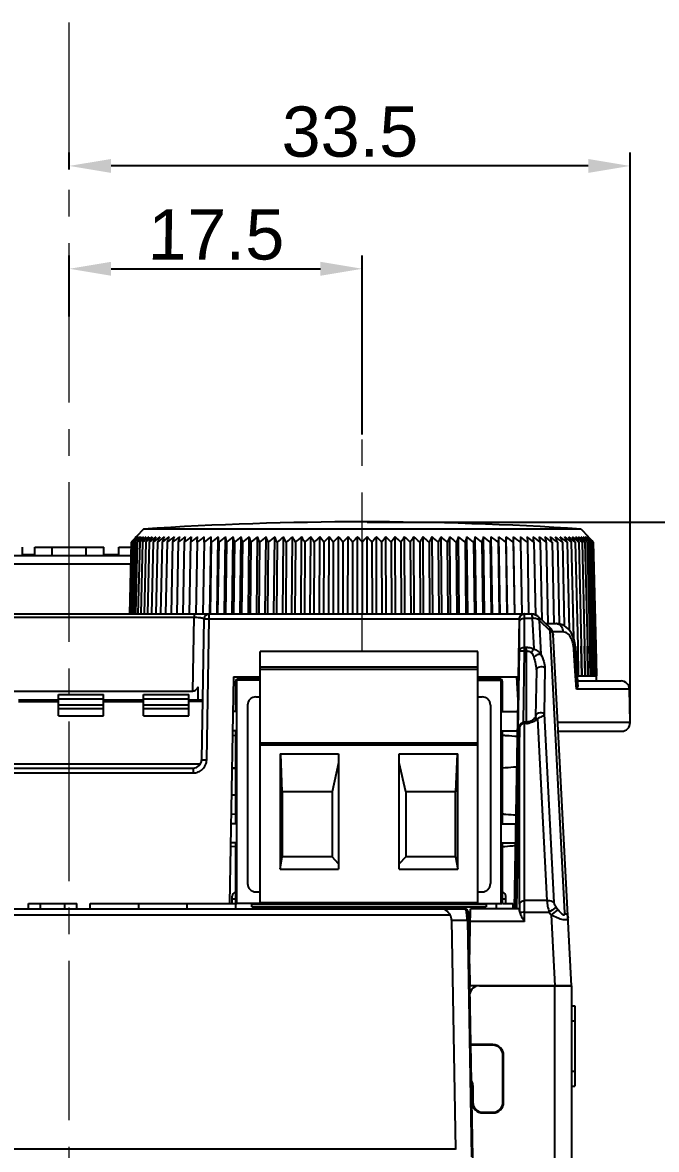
# Model space of a CAD drawing. Header units: millimetres. Extents: x 509 to 2357, y -197 to 647.
# Drawn here: x 2250.5 to 2288.3, y 32.1 to 99.4 of the extents above; entities that cross this region are included whole.
import ezdxf

# ---------------------------------------------------------------- set-up
doc = ezdxf.new("R2010")
doc.units = ezdxf.units.MM
doc.header["$PDMODE"] = 3
doc.header["$PDSIZE"] = 0.7
doc.linetypes.add('CENTER', pattern=[17.8, 10.75, -2.35, 2.35, -2.35])
doc.linetypes.add('CENTER2', pattern=[28.575, 19.05, -3.175, 3.175, -3.175])
doc.layers.get('Defpoints').update_dxf_attribs({"linetype": 'CONTINUOUS'})
for name, color, linetype in [('2EDGK-7_5-02DXF_CONTINUOUS_LINE', 7, 'CONTINUOUS'), ('2EDGRC-7_5-0DXF_CONTINUOUS_LINE', 7, 'CONTINUOUS'), ('CASE_BODY_55DXF_CONTINUOUS_LINE', 7, 'CONTINUOUS'), ('COVER_TERMINDXF_CONTINUOUS_LINE', 7, 'CONTINUOUS'), ('COVER_TOP_55DXF_CONTINUOUS_LINE', 7, 'CONTINUOUS'), ('Dim', 1, 'CONTINUOUS'), ('KNOB_ROTARY_DXF_CONTINUOUS_LINE', 7, 'CONTINUOUS'), ('PCB_CONNECTEDXF_CONTINUOUS_LINE', 7, 'CONTINUOUS'), ('PCB_FND5570_DXF_CONTINUOUS_LINE', 7, 'CONTINUOUS'), ('RJ45_10005_DXF_CONTINUOUS_LINE', 7, 'CONTINUOUS'), ('TERMINAL_DG2DXF_CONTINUOUS_LINE', 7, 'CONTINUOUS'), ('WINDOW_FILM-DXF_CONTINUOUS_LINE', 7, 'CONTINUOUS'), ('학뇜-윗\ue04b11_DXF_CONTINUOUS_LINE', 7, 'CONTINUOUS')]:
    doc.layers.add(name, color=color, linetype=linetype)
doc.layers.add('3', color=112, linetype='CENTER', lineweight=15)
doc.styles.add('OMI-1', font='arial.ttf', dxfattribs={"oblique": 1, "height": 3})
doc.dimstyles.new('1', dxfattribs={"dimtxt": 5, "dimasz": 2.5, "dimexe": 0.8, "dimexo": 0.3, "dimgap": 0.5, "dimtad": 1, "dimtoh": 1, "dimdec": 1, "dimzin": 0, "dimdsep": 46, "dimtxsty": 'OMI-1', "dimcen": 0, "dimclrd": 256, "dimclre": 256, "dimclrt": 256, "dimadec": 0, "dimazin": 0, "dimtfac": 0.8, "dimtdec": 1, "dimtix": 1, "dimtmove": 0, "dimatfit": 3, "dimfxl": 1, "dimtolj": 1, "dimtzin": 0, "dimarcsym": 0})

# ---------------------------------------------------------------- blocks, each defined once
blk = doc.blocks.new('*D4107')
at = {"layer": 'Defpoints', "color": 0}
for p in [(2270.746, 69.541), (2304.535, -86.5), (2319.868, -86.5)]:
    blk.add_point(p, dxfattribs=at)
at = {"layer": 'Dim', "lineweight": -2}
for p, q in [((2271.046, 69.541), (2320.668, 69.541)), ((2319.868, 67.041), (2319.868, -84)), ((2304.835, -86.5), (2320.668, -86.5))]:
    blk.add_line(p, q, dxfattribs=at)
at = {"layer": 'Dim'}
for points in [[(2320.284, 67.041), (2319.451, 67.041), (2319.868, 69.541)], [(2319.451, -84), (2320.284, -84), (2319.868, -86.5)]]:
    blk.add_solid(points, dxfattribs=at)
at = {"layer": 'Dim', "insert": (2317.836, -8.479), "char_height": 3, "attachment_point": 5, "rotation": 90, "style": 'OMI-1'}
blk.add_mtext('\\A1;156.0', dxfattribs=at)
blk = doc.blocks.new('*D4120')
at = {"layer": 'Defpoints', "color": 0}
for p in [(2270.746, 84.667), (2253.246, 81.523), (2270.746, 74.462)]:
    blk.add_point(p, dxfattribs=at)
at = {"layer": 'Dim', "lineweight": -2}
for p, q in [((2253.246, 81.823), (2253.246, 85.467)), ((2270.746, 74.762), (2270.746, 85.467)), ((2255.746, 84.667), (2268.246, 84.667))]:
    blk.add_line(p, q, dxfattribs=at)
at = {"layer": 'Dim'}
for points in [[(2255.746, 85.083), (2255.746, 84.25), (2253.246, 84.667)], [(2268.246, 84.25), (2268.246, 85.083), (2270.746, 84.667)]]:
    blk.add_solid(points, dxfattribs=at)
at = {"layer": 'Dim', "insert": (2261.996, 86.698), "char_height": 3, "attachment_point": 5, "style": 'OMI-1'}
blk.add_mtext('\\A1;17.5', dxfattribs=at)
blk = doc.blocks.new('*D4121')
at = {"layer": 'Defpoints', "color": 0}
for p in [(2253.246, 90.809), (2253.246, 90.292), (2286.737, 57.559)]:
    blk.add_point(p, dxfattribs=at)
at = {"layer": 'Dim', "lineweight": -2}
for p, q in [((2253.246, 90.592), (2253.246, 91.609)), ((2286.737, 57.859), (2286.737, 91.609)), ((2284.237, 90.809), (2255.746, 90.809))]:
    blk.add_line(p, q, dxfattribs=at)
at = {"layer": 'Dim'}
for points in [[(2255.746, 91.225), (2255.746, 90.392), (2253.246, 90.809)], [(2284.237, 90.392), (2284.237, 91.225), (2286.737, 90.809)]]:
    blk.add_solid(points, dxfattribs=at)
at = {"layer": 'Dim', "insert": (2269.992, 92.841), "char_height": 3, "attachment_point": 5, "style": 'OMI-1'}
blk.add_mtext('\\A1;33.5', dxfattribs=at)

msp = doc.modelspace()

# ---------------------------------------------------------------- linework, layer by layer
at = {"layer": '2EDGK-7_5-02DXF_CONTINUOUS_LINE', "color": 7, "linetype": 'Continuous'}
for p, q in [((2264.646, 46.8), (2264.646, 61.8)), ((2277.646, 61.8), (2264.646, 61.8)), ((2277.646, 46.8), (2277.646, 61.8)), ((2264.646, 60.9), (2277.646, 60.9)), ((2264.646, 60.75), (2277.646, 60.75)), ((2264.646, 56.359), (2277.646, 56.359)), ((2264.646, 56.315), (2277.646, 56.315)), ((2277.646, 56.216), (2264.646, 56.216)), ((2265.846, 55.7), (2265.846, 48.8)), ((2265.846, 55.7), (2269.336, 55.7)), ((2265.969, 53.426), (2265.878, 55.7)), ((2269.336, 55.7), (2269.336, 48.8)), ((2272.956, 48.8), (2272.956, 55.7)), ((2272.956, 55.7), (2276.446, 55.7)), ((2276.414, 55.7), (2276.323, 53.426)), ((2276.446, 48.8), (2276.446, 55.7)), ((2269.336, 55.165), (2268.947, 53.426)), ((2273.345, 53.426), (2272.956, 55.165)), ((2265.969, 53.426), (2265.969, 49.538)), ((2268.947, 53.426), (2265.969, 53.426)), ((2268.947, 53.426), (2268.947, 49.538)), ((2273.345, 53.426), (2273.345, 49.538)), ((2276.323, 53.426), (2273.345, 53.426)), ((2276.323, 49.538), (2276.323, 53.426)), ((2265.846, 48.8), (2265.969, 49.538)), ((2268.947, 49.538), (2265.969, 49.538)), ((2269.336, 49.121), (2268.947, 49.538)), ((2273.345, 49.538), (2272.956, 49.121)), ((2276.323, 49.538), (2273.345, 49.538)), ((2276.323, 49.538), (2276.446, 48.8)), ((2265.846, 48.8), (2269.336, 48.8)), ((2272.956, 48.8), (2276.446, 48.8)), ((2277.646, 46.8), (2264.646, 46.8))]:
    msp.add_line(p, q, dxfattribs=at)
at = {"layer": '2EDGRC-7_5-0DXF_CONTINUOUS_LINE', "color": 7, "linetype": 'Continuous'}
msp.add_line((2273.746, 46.75), (2268.546, 46.75), dxfattribs=at)
at = {"layer": '3', "linetype": 'CENTER2', "ltscale": 0.5}
for p, q in [((2253.246, -109.061), (2253.246, 99.373)), ((2270.746, 61.788), (2270.746, 74.462))]:
    msp.add_line(p, q, dxfattribs=at)
at = {"layer": 'CASE_BODY_55DXF_CONTINUOUS_LINE', "color": 7, "linetype": 'Continuous'}
for p, q in [((2277.746, 41.85), (2283.246, 41.85)), ((2282.246, -29.05), (2282.246, 41.85)), ((2283.246, 41.85), (2283.246, -30.8)), ((2283.246, 40.65), (2283.446, 40.65)), ((2283.446, 40.65), (2283.446, 35.85)), ((2283.246, 39.75), (2283.446, 39.75)), ((2278.546, 38.332), (2277.207, 38.332)), ((2278.546, 38.289), (2277.208, 38.289)), ((2278.546, 38.332), (2278.546, 38.289)), ((2279.144, 34.89), (2279.145, 37.69)), ((2279.188, 37.69), (2279.145, 37.69)), ((2279.188, 34.89), (2279.188, 37.69)), ((2283.246, 36.75), (2283.446, 36.75)), ((2277.304, 35.89), (2277.304, 34.89)), ((2277.348, 35.89), (2277.304, 35.89)), ((2277.348, 35.89), (2277.348, 34.89)), ((2283.246, 35.85), (2283.446, 35.85)), ((2277.304, 34.89), (2277.348, 34.89)), ((2279.188, 34.89), (2279.144, 34.89)), ((2277.946, 34.248), (2277.946, 34.293)), ((2277.946, 34.293), (2278.546, 34.293)), ((2277.946, 34.248), (2278.546, 34.248)), ((2278.546, 34.248), (2278.546, 34.293))]:
    msp.add_line(p, q, dxfattribs=at)
for centre, radius, start, end in [((2277.746, 41.25), 0.6, 90, 170.82401), ((2278.546, 37.69), 0.642, 0, 90), ((2276.746, 35.89), 0.558, 0, 26.13943), ((2277.946, 34.89), 0.642, 180, 270), ((2278.546, 34.89), 0.642, 270, 0)]:
    msp.add_arc(centre, radius, start, end, dxfattribs=at)
for centre, major_axis, start_param, end_param in [((2278.546, 37.691), (0, 0.599), -1.571101, 0), ((2276.746, 35.89), (0, 0.602), -1.570492, -0.97902), ((2277.946, 34.891), (0, 0.598), -4.712084, -3.141593), ((2278.546, 34.891), (0, 0.598), -3.141593, -1.571101)]:
    msp.add_ellipse(centre, major_axis=major_axis, ratio=1, start_param=start_param, end_param=end_param, dxfattribs=at)
at = {"layer": 'COVER_TERMINDXF_CONTINUOUS_LINE', "color": 7, "linetype": 'Continuous'}
for p, q in [((2229.623, 46.45), (2276.869, 46.45)), ((2250.806, 46.45), (2250.806, 46.75)), ((2250.806, 46.75), (2253.708, 46.75)), ((2251.54, 46.45), (2251.54, 46.75)), ((2252.974, 46.45), (2252.974, 46.75)), ((2253.708, 46.45), (2253.708, 46.75)), ((2254.497, 46.45), (2254.497, 46.75)), ((2254.497, 46.75), (2263.191, 46.75)), ((2257.395, 46.45), (2257.395, 46.75)), ((2260.293, 46.45), (2260.293, 46.75)), ((2263.191, 46.45), (2263.191, 46.75)), ((2230.502, 46.075), (2275.99, 46.075)), ((2277.069, 46.254), (2277.811, 3.75)), ((2276.078, 45.759), (2276.316, 32.085)), ((2276.078, 45.759), (2277.02, 45.759)), ((2277.02, 45.759), (2277.267, 31.637)), ((2276.316, 32.085), (2230.176, 32.085))]:
    msp.add_line(p, q, dxfattribs=at)
for centre, radius, start, end in [((2276.869, 46.25), 0.2, 1, 90), ((2274.45, 45.741), 2.557, 9.60724, 10.48971), ((2272.267, 45.414), 4.764, 7.03853, 7.57784), ((2271.231, 45.287), 5.808, 5.63355, 7.02483), ((2269.556, 45.116), 7.492, 4.91911, 5.6758)]:
    msp.add_arc(centre, radius, start, end, dxfattribs=at)
for centre, major_axis, ratio, start_param, end_param in [((2273.956, 44.95), (2.05, 1.097), 0.499313, -0.250671, 0.02783), ((2277.836, 30.961), (1.428, -1.403), 0.371584, -2.780083, -2.763883)]:
    msp.add_ellipse(centre, major_axis=major_axis, ratio=ratio, start_param=start_param, end_param=end_param, dxfattribs=at)
for points, knots in [([(2275.99, 46.075), (2275.925, 46.182), (2275.781, 46.364), (2275.556, 46.45), (2275.457, 46.45)], [0, 0, 0, 0, 0.55962, 1, 1, 1, 1]), ([(2276.869, 46.45), (2276.878, 46.45), (2276.901, 46.43), (2276.935, 46.349), (2276.952, 46.269), (2276.964, 46.206)], [0, 0, 0, 0, 0.102584, 0.289483, 1, 1, 1, 1]), ([(2276.971, 46.168), (2276.973, 46.158), (2276.979, 46.116), (2276.985, 46.074), (2276.99, 46.042)], [0, 0, 0, 0, 0.230472, 1, 1, 1, 1]), ([(2277.08, 45.655), (2277.079, 45.684), (2277.06, 45.726), (2277.029, 45.752), (2277.02, 45.759)], [0, 0, 0, 0, 0.727693, 1, 1, 1, 1])]:
    msp.add_open_spline(points, degree=3, knots=knots, dxfattribs=at)
at = {"layer": 'COVER_TOP_55DXF_CONTINUOUS_LINE', "color": 7, "linetype": 'Continuous'}
for p, q in [((2250.458, 67.55), (2250.458, 68.05)), ((2251.188, 67.55), (2251.188, 68.05)), ((2251.188, 68.05), (2255.304, 68.05)), ((2252.229, 67.55), (2252.229, 68.05)), ((2254.263, 67.55), (2254.263, 68.05)), ((2255.304, 67.55), (2255.304, 68.05)), ((2256.212, 67.55), (2256.212, 68.05)), ((2256.212, 68.05), (2256.969, 68.05)), ((2229.332, 67.55), (2256.956, 67.55)), ((2230.848, 67.038), (2256.943, 67.038)), ((2226.178, 64.05), (2280.428, 64.05)), ((2260.707, 64.05), (2260.707, 63.853)), ((2261.601, 63.756), (2261.601, 64.05)), ((2280.435, 64.05), (2280.848, 64.05)), ((2280.848, 64.05), (2280.862, 64.018)), ((2226.985, 63.853), (2260.707, 63.853)), ((2260.63, 59.437), (2260.707, 63.853)), ((2261.155, 55.342), (2261.302, 63.756)), ((2261.455, 55.342), (2261.601, 63.756)), ((2261.601, 63.756), (2280.135, 63.756)), ((2280.073, 60.3), (2280.133, 63.756)), ((2280.139, 61.843), (2280.139, 63.58)), ((2280.439, 61.843), (2280.439, 63.8)), ((2280.439, 63.8), (2280.892, 63.8)), ((2280.892, 63.8), (2280.988, 61.96)), ((2281.261, 63.886), (2281.961, 63.221)), ((2281.308, 63.676), (2281.415, 61.636)), ((2281.308, 63.676), (2281.967, 63.051)), ((2281.696, 63.472), (2282.352, 63.472)), ((2282.851, 46.196), (2281.967, 63.051)), ((2282.729, 62.981), (2282.115, 62.981)), ((2283.246, 41.85), (2282.147, 62.817)), ((2280.439, 62.063), (2280.546, 62.063)), ((2280.546, 57.516), (2280.546, 62.063)), ((2283.404, 61.578), (2283.375, 61.998)), ((2283.548, 60.967), (2283.477, 62.023)), ((2279.875, 46.45), (2280.139, 61.843)), ((2280.366, 57.594), (2280.439, 61.843)), ((2280.439, 61.843), (2280.546, 61.843)), ((2283.488, 60.35), (2283.404, 61.578)), ((2281.141, 60.667), (2281.093, 57.922)), ((2281.649, 60.829), (2281.601, 58.08)), ((2283.609, 60.05), (2283.548, 60.967)), ((2263.046, 60.3), (2262.81, 46.754)), ((2263.046, 60.3), (2264.646, 60.3)), ((2277.646, 60.3), (2280.074, 60.3)), ((2280.049, 58.902), (2279.976, 60.3)), ((2280.049, 58.902), (2280.074, 60.3)), ((2283.543, 59.559), (2283.488, 60.35)), ((2283.623, 59.853), (2283.609, 60.05)), ((2283.609, 60.05), (2286.203, 60.05)), ((2227.063, 59.437), (2260.63, 59.437)), ((2260.946, 58.893), (2260.946, 59.694)), ((2286.702, 59.559), (2283.543, 59.559)), ((2286.737, 57.559), (2286.702, 59.559)), ((2252.596, 58.893), (2250.216, 58.893)), ((2257.676, 58.893), (2255.296, 58.893)), ((2261.217, 58.893), (2260.386, 58.893)), ((2263.896, 58.6), (2263.896, 47.95)), ((2264.396, 59.1), (2264.646, 59.1)), ((2277.646, 59.1), (2277.896, 59.1)), ((2278.396, 58.6), (2278.396, 47.95)), ((2279.835, 46.452), (2280.049, 58.902)), ((2281.601, 58.08), (2282.192, 46.812)), ((2280.139, 57.296), (2279.947, 46.45)), ((2280.139, 46.709), (2280.139, 57.296)), ((2280.139, 57.296), (2280.139, 57.296)), ((2280.439, 46.928), (2280.439, 57.591)), ((2280.546, 57.591), (2280.439, 57.591)), ((2280.546, 57.516), (2280.439, 57.516)), ((2281.207, 57.794), (2281.776, 46.928)), ((2286.737, 57.559), (2282.423, 57.559)), ((2282.449, 57.05), (2286.237, 57.05)), ((2227.037, 54.85), (2260.655, 54.85)), ((2227.037, 54.556), (2260.655, 54.556)), ((2260.655, 54.85), (2260.655, 54.556)), ((2264.396, 47.45), (2264.646, 47.45)), ((2277.646, 47.45), (2277.896, 47.45)), ((2277.146, 43.15), (2277.204, 46.45)), ((2280.131, 46.45), (2277.204, 46.45)), ((2281.776, 46.928), (2280.439, 46.928)), ((2282.326, 46.533), (2282.441, 46.384)), ((2277.069, 46.25), (2277.2, 46.25)), ((2280.136, 46.352), (2280.136, 46.3)), ((2280.425, 45.692), (2280.434, 46.231)), ((2281.911, 46.231), (2280.434, 46.231)), ((2281.911, 46.231), (2282.026, 46.081)), ((2282.026, 46.081), (2282.247, 41.85)), ((2280.425, 45.692), (2277.19, 45.692)), ((2277.176, 44.85), (2277.094, 44.85)), ((2277.171, 44.566), (2277.099, 44.566)), ((2277.146, 43.15), (2277.169, 41.85)), ((2283.246, 41.85), (2277.169, 41.85))]:
    msp.add_line(p, q, dxfattribs=at)
for points in [[(2283.477, 62.023), (2283.456, 62.215), (2283.422, 62.397), (2283.373, 62.576), (2283.309, 62.744), (2283.232, 62.898), (2283.142, 63.039), (2283.04, 63.161), (2282.931, 63.262), (2282.815, 63.343), (2282.693, 63.404), (2282.57, 63.445), (2282.447, 63.467), (2282.352, 63.472)], [(2281.093, 57.924), (2281.093, 57.918), (2281.092, 57.905), (2281.091, 57.897), (2281.089, 57.893), (2281.087, 57.889), (2281.079, 57.877), (2281.06, 57.855), (2281.033, 57.824), (2280.985, 57.772)], [(2280.768, 57.63), (2280.714, 57.613), (2280.658, 57.601), (2280.601, 57.593), (2280.546, 57.591)], [(2280.985, 57.772), (2280.949, 57.737), (2280.91, 57.705), (2280.867, 57.677), (2280.819, 57.651), (2280.768, 57.63)]]:
    msp.add_lwpolyline(points, dxfattribs=at)
for centre, radius, start, end in [((2261.601, 63.75), 0.3, 90, 179), ((2280.428, 63.759), 0.292, 89.99843, 97.60811), ((2280.848, 63.45), 0.6, 46.5, 90), ((2280.439, 63.407), 0.393, 90.02957, 97.53605), ((2278.242, 63.683), 2.653, 2.5374, 3.17264), ((2280.897, 63.014), 0.786, 79.28357, 90.39502), ((2282.352, 63.188), 0.284, 83.9598, 89.99432), ((2281.548, 62.786), 0.6, 3, 46.5), ((2281.814, 62.73), 0.337, 3.01545, 9.52445), ((2281.51, 61.87), 1.869, 3.93106, 10.65082), ((2286.202, 59.55), 0.5, 1, 90), ((2283.288, 59.831), 0.335, 358.57685, 3.75514), ((2280.439, 57.291), 0.3, 90, 178.98634), ((2280.439, 57.123), 0.393, 90.02218, 104.91476), ((2280.546, 58.475), 0.959, 270.01421, 273.48949), ((2280.547, 58.473), 0.956, 273.4568, 282.89912), ((2280.621, 58.332), 0.795, 310.46267, 317.47747), ((2286.237, 57.55), 0.5, 270, 1), ((2260.655, 55.35), 0.5, 270, 359)]:
    msp.add_arc(centre, radius, start, end, dxfattribs=at)
for centre, major_axis, ratio, start_param, end_param in [((2260.657, 61.192), (0.031, 1.754), 0.341974, -3.135624, -2.587899), ((2264.396, 58.6), (0.5, 0), 1, 1.570796, 3.141593), ((2277.896, 58.6), (0.5, 0), 1, 0, 1.570796), ((2264.396, 47.95), (0.5, 0), 1, -3.141593, -1.570796), ((2277.896, 47.95), (0.5, 0), 1, -1.570796, 0), ((2280.117, 45.65), (0.014, 0.8), 0.015398, -0.623, 0.000269)]:
    msp.add_ellipse(centre, major_axis=major_axis, ratio=ratio, start_param=start_param, end_param=end_param, dxfattribs=at)
for points, knots in [([(2280.133, 63.756), (2280.134, 63.832), (2280.194, 63.975), (2280.328, 64.04), (2280.389, 64.048)], [0, 0, 0, 0, 0.551407, 1, 1, 1, 1]), ([(2280.439, 63.8), (2280.439, 63.836), (2280.439, 63.897), (2280.439, 63.969), (2280.437, 64.011), (2280.438, 64.033), (2280.435, 64.042), (2280.436, 64.05), (2280.435, 64.05)], [0, 0, 0, 0, 0.426278, 0.741132, 0.85344, 0.934367, 0.983265, 1, 1, 1, 1]), ([(2281.275, 63.873), (2281.221, 63.924), (2281.089, 64.004), (2280.937, 64.023), (2280.862, 64.018)], [0, 0, 0, 0, 0.495247, 1, 1, 1, 1]), ([(2280.862, 64.018), (2280.871, 63.995), (2280.883, 63.931), (2280.888, 63.868), (2280.89, 63.83)], [0, 0, 0, 0, 0.399339, 1, 1, 1, 1]), ([(2260.707, 63.853), (2260.727, 63.853), (2260.805, 63.853), (2260.884, 63.85), (2260.942, 63.847)], [0, 0, 0, 0, 0.25801, 1, 1, 1, 1]), ([(2260.942, 63.847), (2260.972, 63.845), (2261.068, 63.836), (2261.164, 63.824), (2261.228, 63.804)], [0, 0, 0, 0, 0.309945, 1, 1, 1, 1]), ([(2261.228, 63.804), (2261.247, 63.799), (2261.275, 63.791), (2261.302, 63.766), (2261.302, 63.756)], [0, 0, 0, 0, 0.659722, 1, 1, 1, 1]), ([(2261.302, 63.756), (2261.302, 63.758), (2261.314, 63.755), (2261.326, 63.758), (2261.356, 63.757), (2261.409, 63.758), (2261.493, 63.757), (2261.563, 63.756), (2261.601, 63.756)], [0, 0, 0, 0, 0.019706, 0.076639, 0.168835, 0.293106, 0.617976, 1, 1, 1, 1]), ([(2280.139, 63.58), (2280.139, 63.605), (2280.138, 63.647), (2280.141, 63.707), (2280.134, 63.732), (2280.139, 63.756), (2280.135, 63.756)], [0, 0, 0, 0, 0.426152, 0.740924, 0.934159, 1, 1, 1, 1]), ([(2280.139, 63.58), (2280.141, 63.633), (2280.207, 63.748), (2280.325, 63.788), (2280.388, 63.797)], [0, 0, 0, 0, 0.453891, 1, 1, 1, 1]), ([(2281.308, 63.676), (2281.289, 63.69), (2281.208, 63.741), (2281.115, 63.773), (2281.043, 63.786)], [0, 0, 0, 0, 0.240195, 1, 1, 1, 1]), ([(2281.275, 63.873), (2281.284, 63.864), (2281.322, 63.805), (2281.315, 63.731), (2281.308, 63.676)], [0, 0, 0, 0, 0.186583, 1, 1, 1, 1]), ([(2282.382, 63.471), (2282.478, 63.461), (2282.674, 63.318), (2282.727, 63.097), (2282.729, 62.981)], [0, 0, 0, 0, 0.453959, 1, 1, 1, 1]), ([(2281.967, 63.051), (2281.973, 63.088), (2281.978, 63.142), (2281.975, 63.208), (2281.961, 63.221)], [0, 0, 0, 0, 0.663184, 1, 1, 1, 1]), ([(2282.034, 62.995), (2282.049, 62.98), (2282.102, 62.92), (2282.137, 62.844), (2282.147, 62.786)], [0, 0, 0, 0, 0.263178, 1, 1, 1, 1]), ([(2283.224, 62.594), (2283.172, 62.701), (2283.047, 62.889), (2282.828, 62.981), (2282.729, 62.981)], [0, 0, 0, 0, 0.545199, 1, 1, 1, 1]), ([(2283.347, 62.215), (2283.341, 62.249), (2283.312, 62.379), (2283.268, 62.506), (2283.224, 62.594)], [0, 0, 0, 0, 0.259629, 1, 1, 1, 1]), ([(2280.139, 61.843), (2280.141, 61.903), (2280.227, 62.031), (2280.366, 62.063), (2280.439, 62.063)], [0, 0, 0, 0, 0.450805, 1, 1, 1, 1]), ([(2280.546, 62.063), (2280.586, 62.063), (2280.738, 62.054), (2280.888, 62.01), (2280.988, 61.96)], [0, 0, 0, 0, 0.26036, 1, 1, 1, 1]), ([(2280.988, 61.96), (2280.973, 61.947), (2280.912, 61.883), (2280.868, 61.804), (2280.843, 61.741)], [0, 0, 0, 0, 0.226534, 1, 1, 1, 1]), ([(2283.375, 61.998), (2283.389, 62), (2283.414, 62.004), (2283.448, 62.011), (2283.465, 62.016), (2283.477, 62.02), (2283.477, 62.023)], [0, 0, 0, 0, 0.417673, 0.728252, 0.921827, 1, 1, 1, 1]), ([(2280.139, 61.843), (2280.141, 61.844), (2280.15, 61.843), (2280.166, 61.845), (2280.195, 61.845), (2280.248, 61.845), (2280.331, 61.844), (2280.401, 61.843), (2280.439, 61.843)], [0, 0, 0, 0, 0.022225, 0.080903, 0.174024, 0.298393, 0.621431, 1, 1, 1, 1]), ([(2280.546, 61.843), (2280.574, 61.843), (2280.679, 61.833), (2280.78, 61.787), (2280.843, 61.741)], [0, 0, 0, 0, 0.260122, 1, 1, 1, 1]), ([(2280.843, 61.741), (2280.884, 61.711), (2280.939, 61.618), (2280.974, 61.524), (2280.989, 61.474)], [0, 0, 0, 0, 0.493242, 1, 1, 1, 1]), ([(2281.415, 61.636), (2281.343, 61.65), (2281.185, 61.608), (2281.047, 61.532), (2280.989, 61.474)], [0, 0, 0, 0, 0.469526, 1, 1, 1, 1]), ([(2280.989, 61.474), (2281.031, 61.337), (2281.1, 61.072), (2281.144, 60.798), (2281.141, 60.667)], [0, 0, 0, 0, 0.522504, 1, 1, 1, 1]), ([(2281.415, 61.636), (2281.479, 61.497), (2281.583, 61.237), (2281.651, 60.958), (2281.649, 60.829)], [0, 0, 0, 0, 0.542057, 1, 1, 1, 1]), ([(2281.649, 60.829), (2281.605, 60.862), (2281.496, 60.904), (2281.327, 60.892), (2281.186, 60.811), (2281.142, 60.713), (2281.141, 60.667)], [0, 0, 0, 0, 0.261584, 0.533277, 0.78243, 1, 1, 1, 1]), ([(2283.623, 59.823), (2283.623, 59.802), (2283.612, 59.71), (2283.577, 59.622), (2283.543, 59.559)], [0, 0, 0, 0, 0.228268, 1, 1, 1, 1]), ([(2281.601, 58.08), (2281.516, 58.149), (2281.323, 58.175), (2281.138, 58.067), (2281.094, 57.968), (2281.093, 57.922)], [0, 0, 0, 0, 0.526849, 0.779412, 1, 1, 1, 1]), ([(2281.601, 58.082), (2281.598, 58.049), (2281.57, 57.978), (2281.467, 57.918), (2281.344, 57.864), (2281.254, 57.82), (2281.207, 57.794)], [0, 0, 0, 0, 0.200878, 0.413712, 0.681706, 1, 1, 1, 1]), ([(2281.137, 57.727), (2281.112, 57.706), (2280.999, 57.621), (2280.865, 57.564), (2280.76, 57.54)], [0, 0, 0, 0, 0.23287, 1, 1, 1, 1]), ([(2281.207, 57.794), (2281.167, 57.81), (2281.089, 57.829), (2281.009, 57.798), (2280.986, 57.772)], [0, 0, 0, 0, 0.554495, 1, 1, 1, 1]), ([(2261.155, 55.342), (2261.155, 55.344), (2261.167, 55.341), (2261.179, 55.345), (2261.209, 55.343), (2261.262, 55.344), (2261.346, 55.343), (2261.416, 55.342), (2261.455, 55.342)], [0, 0, 0, 0, 0.019706, 0.076639, 0.168835, 0.293106, 0.617976, 1, 1, 1, 1]), ([(2261.211, 54.781), (2261.286, 54.853), (2261.408, 55.029), (2261.453, 55.238), (2261.455, 55.342)], [0, 0, 0, 0, 0.500019, 1, 1, 1, 1]), ([(2260.655, 54.556), (2260.757, 54.556), (2260.962, 54.595), (2261.138, 54.71), (2261.211, 54.781)], [0, 0, 0, 0, 0.499922, 1, 1, 1, 1]), ([(2280.139, 46.709), (2280.139, 46.683), (2280.139, 46.565), (2280.138, 46.446), (2280.136, 46.352)], [0, 0, 0, 0, 0.212428, 1, 1, 1, 1]), ([(2280.139, 46.709), (2280.141, 46.769), (2280.227, 46.896), (2280.366, 46.928), (2280.439, 46.928)], [0, 0, 0, 0, 0.450795, 1, 1, 1, 1]), ([(2280.434, 46.231), (2280.435, 46.296), (2280.437, 46.529), (2280.439, 46.761), (2280.439, 46.928)], [0, 0, 0, 0, 0.281336, 1, 1, 1, 1]), ([(2282.192, 46.812), (2282.163, 46.832), (2282.037, 46.904), (2281.887, 46.931), (2281.776, 46.928)], [0, 0, 0, 0, 0.237488, 1, 1, 1, 1]), ([(2281.776, 46.928), (2281.778, 46.821), (2281.813, 46.585), (2281.872, 46.355), (2281.911, 46.231)], [0, 0, 0, 0, 0.451497, 1, 1, 1, 1]), ([(2282.326, 46.533), (2282.301, 46.517), (2282.16, 46.42), (2282.023, 46.317), (2281.911, 46.231)], [0, 0, 0, 0, 0.177207, 1, 1, 1, 1]), ([(2282.192, 46.812), (2282.194, 46.765), (2282.234, 46.665), (2282.292, 46.578), (2282.326, 46.533)], [0, 0, 0, 0, 0.453086, 1, 1, 1, 1]), ([(2280.434, 46.231), (2280.375, 46.232), (2280.279, 46.231), (2280.183, 46.23), (2280.147, 46.224)], [0, 0, 0, 0, 0.62266, 1, 1, 1, 1]), ([(2280.147, 46.224), (2280.172, 46.135), (2280.268, 45.956), (2280.37, 45.785), (2280.425, 45.692)], [0, 0, 0, 0, 0.462372, 1, 1, 1, 1]), ([(2282.441, 46.384), (2282.416, 46.367), (2282.275, 46.27), (2282.138, 46.167), (2282.026, 46.081)], [0, 0, 0, 0, 0.177207, 1, 1, 1, 1]), ([(2282.026, 46.081), (2282.146, 46.02), (2282.325, 45.937), (2282.563, 45.853), (2282.72, 45.81), (2282.852, 45.791), (2282.951, 45.795), (2283.024, 45.829), (2283.035, 45.874), (2283.034, 45.893)], [0, 0, 0, 0, 0.363166, 0.531218, 0.679725, 0.800409, 0.888379, 0.94796, 1, 1, 1, 1]), ([(2282.441, 46.384), (2282.475, 46.339), (2282.546, 46.255), (2282.641, 46.159), (2282.722, 46.104), (2282.776, 46.08), (2282.826, 46.089), (2282.841, 46.116), (2282.845, 46.128)], [0, 0, 0, 0, 0.309812, 0.608766, 0.742204, 0.849237, 0.925786, 1, 1, 1, 1]), ([(2282.851, 46.196), (2282.902, 46.159), (2282.991, 46.072), (2283.031, 45.951), (2283.034, 45.893)], [0, 0, 0, 0, 0.522426, 1, 1, 1, 1])]:
    msp.add_open_spline(points, degree=3, knots=knots, dxfattribs=at)
for points in [[(2280.135, 63.756), (2280.137, 63.841), (2280.181, 63.931), (2280.247, 63.984)], [(2280.247, 63.984), (2280.299, 64.026), (2280.369, 64.05), (2280.435, 64.05)], [(2281.967, 63.051), (2281.991, 63.034), (2282.014, 63.015), (2282.034, 62.995)], [(2280.988, 61.96), (2281.162, 61.918), (2281.314, 61.783), (2281.415, 61.636)], [(2280.145, 57.335), (2280.142, 57.322), (2280.14, 57.309), (2280.139, 57.296)], [(2280.212, 57.438), (2280.181, 57.411), (2280.156, 57.374), (2280.145, 57.335)], [(2280.338, 57.503), (2280.292, 57.491), (2280.248, 57.469), (2280.212, 57.438)], [(2280.136, 46.3), (2280.136, 46.274), (2280.14, 46.249), (2280.147, 46.224)], [(2282.845, 46.128), (2282.851, 46.15), (2282.852, 46.173), (2282.851, 46.196)]]:
    msp.add_open_spline(points, degree=3, dxfattribs=at)
at = {"layer": 'KNOB_ROTARY_DXF_CONTINUOUS_LINE', "color": 7, "linetype": 'Continuous'}
for p, q in [((2257.264, 68.666), (2257.23, 68.631)), ((2257.233, 68.631), (2257.264, 68.666)), ((2257.681, 69.123), (2257.258, 68.672)), ((2257.3, 68.666), (2257.264, 68.631)), ((2257.269, 68.631), (2257.3, 68.666)), ((2257.301, 68.595), (2257.359, 68.666)), ((2257.387, 68.595), (2257.441, 68.666)), ((2257.496, 68.595), (2257.547, 68.666)), ((2257.628, 68.595), (2257.676, 68.666)), ((2283.811, 69.123), (2257.681, 69.123)), ((2257.783, 68.595), (2257.828, 68.666)), ((2260.888, 68.342), (2260.91, 68.666)), ((2261.301, 68.342), (2261.305, 68.666)), ((2261.64, 64.05), (2261.717, 68.666)), ((2261.731, 68.342), (2261.717, 68.666)), ((2262.072, 64.05), (2262.145, 68.666)), ((2262.518, 64.05), (2262.588, 68.666)), ((2262.98, 64.05), (2263.045, 68.666)), ((2263.454, 64.05), (2263.516, 68.666)), ((2263.942, 64.05), (2263.999, 68.666)), ((2264.441, 64.05), (2264.495, 68.666)), ((2264.952, 64.05), (2265.001, 68.666)), ((2265.473, 64.05), (2265.517, 68.666)), ((2266.003, 64.05), (2266.043, 68.666)), ((2266.541, 64.05), (2266.576, 68.666)), ((2267.087, 64.05), (2267.117, 68.666)), ((2267.639, 64.05), (2267.665, 68.666)), ((2268.196, 64.05), (2268.218, 68.666)), ((2268.758, 64.05), (2268.775, 68.666)), ((2269.324, 64.05), (2269.336, 68.666)), ((2269.892, 64.05), (2269.899, 68.666)), ((2270.461, 64.05), (2270.463, 68.666)), ((2271.031, 64.05), (2271.029, 68.666)), ((2271.601, 64.05), (2271.593, 68.666)), ((2272.169, 64.05), (2272.157, 68.666)), ((2272.734, 64.05), (2272.717, 68.666)), ((2273.296, 64.05), (2273.275, 68.666)), ((2273.854, 64.05), (2273.827, 68.666)), ((2274.406, 64.05), (2274.375, 68.666)), ((2274.951, 64.05), (2274.916, 68.666)), ((2275.49, 64.05), (2275.45, 68.666)), ((2276.019, 64.05), (2275.975, 68.666)), ((2276.54, 64.05), (2276.491, 68.666)), ((2277.051, 64.05), (2276.998, 68.666)), ((2277.55, 64.05), (2277.493, 68.666)), ((2278.038, 64.05), (2277.976, 68.666)), ((2278.513, 64.05), (2278.447, 68.666)), ((2278.974, 64.05), (2278.904, 68.666)), ((2279.42, 64.05), (2279.347, 68.666)), ((2279.775, 68.666), (2279.762, 68.342)), ((2279.852, 64.05), (2279.775, 68.666)), ((2280.187, 68.666), (2280.191, 68.342)), ((2280.583, 68.666), (2280.604, 68.342)), ((2283.664, 68.666), (2283.709, 68.595)), ((2283.811, 69.123), (2284.234, 68.672)), ((2283.816, 68.666), (2283.864, 68.595)), ((2283.945, 68.666), (2283.996, 68.595)), ((2284.051, 68.666), (2284.105, 68.595)), ((2284.133, 68.666), (2284.191, 68.595)), ((2284.192, 68.666), (2284.223, 68.631)), ((2284.228, 68.631), (2284.192, 68.666)), ((2284.262, 68.631), (2284.228, 68.666)), ((2284.228, 68.666), (2284.26, 68.631)), ((2256.952, 68.342), (2256.843, 64.05)), ((2256.976, 68.342), (2256.867, 64.05)), ((2257.024, 68.342), (2256.916, 64.05)), ((2257.022, 68.415), (2256.952, 68.342)), ((2257.049, 68.415), (2256.976, 68.342)), ((2257.097, 68.342), (2256.989, 64.05)), ((2257.111, 68.426), (2257.024, 68.342)), ((2257.193, 68.342), (2257.086, 64.05)), ((2257.174, 68.415), (2257.097, 68.342)), ((2257.273, 68.415), (2257.193, 68.342)), ((2257.313, 68.342), (2257.207, 64.05)), ((2257.221, 68.378), (2257.249, 68.415)), ((2257.395, 68.415), (2257.313, 68.342)), ((2257.457, 68.342), (2257.352, 64.05)), ((2257.362, 68.41), (2257.366, 68.415)), ((2257.551, 68.425), (2257.457, 68.342)), ((2257.624, 68.342), (2257.52, 64.05)), ((2257.733, 68.436), (2257.624, 68.342)), ((2257.733, 68.436), (2257.624, 68.342)), ((2257.814, 68.342), (2257.712, 64.05)), ((2258.027, 68.342), (2257.926, 64.05)), ((2258.262, 68.342), (2258.163, 64.05)), ((2258.519, 68.342), (2258.422, 64.05)), ((2258.797, 68.342), (2258.703, 64.05)), ((2259.097, 68.342), (2259.005, 64.05)), ((2259.416, 68.342), (2259.327, 64.05)), ((2259.756, 68.342), (2259.669, 64.05)), ((2260.115, 68.342), (2260.031, 64.05)), ((2260.493, 68.342), (2260.412, 64.05)), ((2260.888, 68.342), (2260.81, 64.05)), ((2261.301, 68.342), (2261.227, 64.05)), ((2261.731, 68.342), (2261.659, 64.05)), ((2262.176, 68.342), (2262.108, 64.05)), ((2262.636, 68.342), (2262.572, 64.05)), ((2263.111, 68.342), (2263.05, 64.05)), ((2263.599, 68.342), (2263.542, 64.05)), ((2264.099, 68.342), (2264.047, 64.05)), ((2264.611, 68.342), (2264.563, 64.05)), ((2265.134, 68.342), (2265.09, 64.05)), ((2265.667, 68.342), (2265.627, 64.05)), ((2266.209, 68.342), (2266.173, 64.05)), ((2266.758, 68.342), (2266.727, 64.05)), ((2267.315, 68.342), (2267.288, 64.05)), ((2267.877, 68.342), (2267.855, 64.05)), ((2268.445, 68.342), (2268.427, 64.05)), ((2269.017, 68.342), (2269.003, 64.05)), ((2269.592, 68.342), (2269.582, 64.05)), ((2270.168, 68.342), (2270.164, 64.05)), ((2270.746, 68.342), (2270.746, 64.05)), ((2271.324, 68.342), (2271.328, 64.05)), ((2271.901, 68.342), (2271.91, 64.05)), ((2272.475, 68.342), (2272.489, 64.05)), ((2273.047, 68.342), (2273.065, 64.05)), ((2273.615, 68.342), (2273.637, 64.05)), ((2274.177, 68.342), (2274.204, 64.05)), ((2274.734, 68.342), (2274.765, 64.05)), ((2275.284, 68.342), (2275.319, 64.05)), ((2275.825, 68.342), (2275.865, 64.05)), ((2276.358, 68.342), (2276.402, 64.05)), ((2276.881, 68.342), (2276.929, 64.05)), ((2277.393, 68.342), (2277.445, 64.05)), ((2277.893, 68.342), (2277.95, 64.05)), ((2278.381, 68.342), (2278.442, 64.05)), ((2278.856, 68.342), (2278.92, 64.05)), ((2279.316, 68.342), (2279.384, 64.05)), ((2279.762, 68.342), (2279.833, 64.05)), ((2280.191, 68.342), (2280.266, 64.05)), ((2280.604, 68.342), (2280.682, 64.05)), ((2281, 68.342), (2281.081, 64.003)), ((2281.377, 68.342), (2281.468, 63.689)), ((2281.736, 68.342), (2281.835, 63.472)), ((2282.076, 68.342), (2282.177, 63.472)), ((2282.396, 68.342), (2282.5, 63.457)), ((2282.695, 68.342), (2282.805, 63.348)), ((2282.973, 68.342), (2283.091, 63.099)), ((2283.23, 68.342), (2283.362, 62.604)), ((2283.465, 68.342), (2283.611, 62.12)), ((2283.678, 68.342), (2283.826, 62.12)), ((2283.868, 68.342), (2283.759, 68.436)), ((2283.868, 68.342), (2283.759, 68.436)), ((2283.868, 68.342), (2284.018, 62.12)), ((2284.035, 68.342), (2283.941, 68.425)), ((2284.035, 68.342), (2284.187, 62.12)), ((2284.179, 68.342), (2284.099, 68.413)), ((2284.126, 68.415), (2284.13, 68.41)), ((2284.179, 68.342), (2284.333, 62.12)), ((2284.299, 68.342), (2284.22, 68.415)), ((2284.243, 68.415), (2284.271, 68.378)), ((2284.299, 68.342), (2284.454, 62.12)), ((2284.395, 68.342), (2284.318, 68.415)), ((2284.468, 68.342), (2284.381, 68.426)), ((2284.395, 68.342), (2284.552, 62.12)), ((2284.516, 68.342), (2284.444, 68.415)), ((2284.468, 68.342), (2284.625, 62.12)), ((2284.54, 68.342), (2284.47, 68.415)), ((2284.516, 68.342), (2284.674, 62.12)), ((2284.54, 68.342), (2284.698, 62.12)), ((2283.644, 60.36), (2283.611, 62.12)), ((2283.611, 62.12), (2283.634, 60.36)), ((2283.86, 60.36), (2283.826, 62.12)), ((2283.826, 62.12), (2283.85, 60.36)), ((2284.052, 60.36), (2284.018, 62.12)), ((2284.018, 62.12), (2284.043, 60.36)), ((2284.22, 60.36), (2284.187, 62.12)), ((2284.187, 62.12), (2284.213, 60.36)), ((2284.366, 60.36), (2284.333, 62.12)), ((2284.333, 62.12), (2284.36, 60.36)), ((2284.487, 60.36), (2284.454, 62.12)), ((2284.454, 62.12), (2284.482, 60.36)), ((2284.584, 60.36), (2284.552, 62.12)), ((2284.552, 62.12), (2284.58, 60.36)), ((2284.657, 60.36), (2284.625, 62.12)), ((2284.625, 62.12), (2284.654, 60.36)), ((2284.705, 60.36), (2284.674, 62.12)), ((2284.674, 62.12), (2284.704, 60.36)), ((2284.698, 62.12), (2284.729, 60.36)), ((2284.698, 62.12), (2284.729, 60.36)), ((2283.589, 60.36), (2283.634, 60.36)), ((2283.644, 60.36), (2283.85, 60.36)), ((2283.86, 60.36), (2284.043, 60.36)), ((2284.052, 60.36), (2284.213, 60.36)), ((2284.22, 60.36), (2284.36, 60.36)), ((2284.366, 60.36), (2284.482, 60.36)), ((2284.487, 60.36), (2284.58, 60.36)), ((2284.584, 60.36), (2284.654, 60.36)), ((2284.675, 60.36), (2284.704, 60.36)), ((2284.705, 60.36), (2284.729, 60.36)), ((2284.737, 60.05), (2284.732, 60.36))]:
    msp.add_line(p, q, dxfattribs=at)
for centre, radius, start, end in [((2270.746, -130.45), 200, 86.25439, 93.74561), ((2289.618, 35.051), 46.59, 133.82059, 134.24478), ((2289.768, 33.959), 47.43, 132.96707, 133.40992), ((2289.912, 32.958), 48.193, 132.1884, 132.63068), ((2290.096, 31.998), 48.944, 131.48101, 131.92251), ((2290.268, 31.138), 49.605, 130.84122, 131.2656), ((2290.463, 30.344), 50.222, 130.26604, 130.67061), ((2296.265, 46.154), 44.393, 149.52881, 150.01316), ((2290.684, 29.611), 50.799, 129.75266, 130.13782), ((2291.458, 28.301), 52.162, 129.30102, 129.86), ((2298.386, 46.991), 45.658, 151.65962, 152.12093), ((2291.767, 27.642), 52.717, 128.90408, 129.46187), ((2301.142, 47.758), 47.565, 153.92315, 154.35719), ((2292.09, 27.06), 53.209, 128.5622, 129.11892), ((2304.772, 48.442), 50.353, 156.3189, 156.72116), ((2292.426, 26.56), 53.634, 128.27368, 128.82948), ((2309.654, 49.033), 54.399, 158.84412, 159.20986), ((2292.772, 26.146), 53.986, 128.03711, 128.59217), ((2316.421, 49.514), 60.337, 161.49341, 161.8178), ((2293.126, 25.82), 54.263, 127.85135, 128.40586), ((2326.219, 49.862), 69.311, 164.25842, 164.53671), ((2293.486, 25.585), 54.46, 127.71547, 128.26966), ((2341.373, 50.031), 83.645, 167.12759, 167.35532), ((2293.852, 25.443), 54.576, 127.62883, 128.18291), ((2367.409, 49.923), 108.863, 170.08618, 170.25938), ((2294.222, 25.394), 54.609, 127.59099, 128.1452), ((2421.481, 49.236), 162.119, 173.11641, 173.23182), ((2294.596, 25.44), 54.56, 127.60177, 128.15635), ((2294.971, 25.58), 54.427, 127.66124, 128.21642), ((2295.349, 25.812), 54.212, 127.76966, 128.3257), ((2117.072, 54.644), 145.749, 5.39281, 5.52085), ((2295.729, 26.137), 53.917, 127.92758, 128.48469), ((2162.913, 53.633), 100.802, 8.39014, 8.57648), ((2296.11, 26.55), 53.545, 128.13577, 128.69417), ((2186.156, 52.926), 78.483, 11.32772, 11.56924), ((2296.494, 27.051), 53.098, 128.39523, 128.95513), ((2200.108, 52.291), 65.488, 14.18732, 14.48011), ((2296.88, 27.634), 52.581, 128.70724, 129.26882), ((2209.348, 51.651), 57.238, 16.95335, 17.29298), ((2297.27, 28.297), 51.999, 129.07334, 129.63676), ((2215.876, 50.975), 51.737, 19.6132, 19.99486), ((2297.665, 29.034), 51.358, 129.49532, 130.0607), ((2220.705, 50.249), 47.972, 22.15722, 22.576), ((2298.066, 29.841), 50.664, 129.97526, 130.54269), ((2224.402, 49.467), 45.377, 24.57869, 25.02971), ((2298.476, 30.712), 49.924, 130.51554, 131.08505), ((2227.309, 48.629), 43.61, 26.87352, 27.35212), ((2298.896, 31.641), 49.147, 131.11884, 131.6904), ((2229.645, 47.736), 42.45, 29.03997, 29.54177), ((2299.331, 32.622), 48.341, 131.78813, 132.36164), ((2231.559, 46.791), 41.748, 31.07825, 31.59926), ((2299.783, 33.648), 47.516, 132.52672, 133.10201), ((2233.151, 45.799), 41.401, 32.99016, 33.52678), ((2300.257, 34.712), 46.684, 133.33825, 133.91503), ((2234.496, 44.765), 41.333, 34.77871, 35.32777), ((2300.759, 35.807), 45.855, 134.22666, 134.80453), ((2235.646, 43.696), 41.485, 36.44783, 37.00657), ((2301.295, 36.925), 45.043, 135.19625, 135.77466), ((2236.643, 42.598), 41.813, 38.00204, 38.56808), ((2301.873, 38.059), 44.263, 136.25162, 136.82986), ((2237.517, 41.477), 42.282, 39.44626, 40.01759), ((2302.504, 39.2), 43.53, 137.39764, 137.9748), ((2238.292, 40.342), 42.863, 40.7856, 41.36054), ((2303.2, 40.342), 42.863, 138.63946, 139.2144), ((2238.988, 39.2), 43.53, 42.0252, 42.60236), ((2303.975, 41.477), 42.282, 139.98241, 140.55374), ((2239.619, 38.059), 44.263, 43.17014, 43.74838), ((2304.849, 42.598), 41.813, 141.43192, 141.99796), ((2240.197, 36.925), 45.043, 44.22534, 44.80375), ((2305.846, 43.696), 41.485, 142.99343, 143.55217), ((2240.733, 35.807), 45.855, 45.19547, 45.77334), ((2306.996, 44.765), 41.333, 144.67223, 145.22129), ((2241.235, 34.712), 46.684, 46.08497, 46.66175), ((2308.341, 45.799), 41.401, 146.47322, 147.00984), ((2241.71, 33.648), 47.516, 46.89799, 47.47328), ((2309.933, 46.791), 41.748, 148.40074, 148.92175), ((2242.162, 32.622), 48.341, 47.63836, 48.21187), ((2311.847, 47.736), 42.45, 150.45823, 150.96003), ((2242.596, 31.641), 49.147, 48.3096, 48.88116), ((2314.184, 48.629), 43.61, 152.64788, 153.12648), ((2243.016, 30.712), 49.924, 48.91495, 49.48446), ((2317.091, 49.467), 45.377, 154.97029, 155.42131), ((2243.426, 29.841), 50.664, 49.45731, 50.02474), ((2320.787, 50.249), 47.972, 157.424, 157.84278), ((2243.827, 29.034), 51.358, 49.9393, 50.50468), ((2325.616, 50.975), 51.737, 160.00514, 160.3868), ((2244.222, 28.297), 51.999, 50.36324, 50.92666), ((2332.144, 51.651), 57.238, 162.70702, 163.04665), ((2244.612, 27.634), 52.581, 50.73118, 51.29276), ((2341.384, 52.291), 65.488, 165.51989, 165.81268), ((2244.998, 27.051), 53.098, 51.04487, 51.60477), ((2355.336, 52.926), 78.483, 168.43076, 168.67228), ((2245.382, 26.55), 53.545, 51.30583, 51.86423), ((2378.579, 53.633), 100.802, 171.42352, 171.60986), ((2245.763, 26.137), 53.917, 51.51531, 52.07242), ((2424.421, 54.644), 145.749, 174.47915, 174.60719), ((2246.143, 25.812), 54.212, 51.6743, 52.23034), ((2246.521, 25.58), 54.427, 51.78358, 52.33876), ((2246.896, 25.44), 54.56, 51.84365, 52.39823), ((2247.27, 25.394), 54.609, 51.8548, 52.40901), ((2120.011, 49.236), 162.119, 6.76818, 6.88359), ((2247.64, 25.443), 54.576, 51.81709, 52.37117), ((2174.083, 49.923), 108.863, 9.74062, 9.91382), ((2248.006, 25.585), 54.46, 51.73034, 52.28453), ((2200.12, 50.031), 83.645, 12.64468, 12.87241), ((2248.366, 25.82), 54.263, 51.59414, 52.14865), ((2215.273, 49.862), 69.311, 15.46329, 15.74158), ((2248.72, 26.146), 53.986, 51.40783, 51.96289), ((2225.071, 49.514), 60.337, 18.1822, 18.50659), ((2249.066, 26.56), 53.634, 51.17052, 51.72632), ((2231.838, 49.033), 54.399, 20.79014, 21.15588), ((2249.402, 27.06), 53.209, 50.88108, 51.4378), ((2249.725, 27.642), 52.717, 50.53813, 51.09592), ((2236.72, 48.442), 50.353, 23.27884, 23.6811), ((2250.034, 28.301), 52.162, 50.14, 50.69898), ((2240.35, 47.758), 47.565, 25.64281, 26.07685), ((2250.808, 29.611), 50.799, 49.86218, 50.24734), ((2243.106, 46.991), 45.658, 27.87907, 28.34038), ((2251.029, 30.344), 50.222, 49.32939, 49.73396), ((2245.227, 46.154), 44.393, 29.98684, 30.47119), ((2251.224, 31.138), 49.605, 48.7344, 49.15878), ((2251.388, 31.988), 48.957, 48.07433, 48.51895), ((2251.58, 32.958), 48.193, 47.36931, 47.8116), ((2251.724, 33.959), 47.43, 46.59008, 47.03293), ((2251.874, 35.051), 46.59, 45.75522, 46.17941), ((2289.828, 36.968), 45.443, 135.83425, 136.21201), ((2289.805, 35.882), 46.167, 134.81766, 135.19602), ((2290.352, 40.31), 43.549, 139.43427, 139.78944), ((2291.017, 41.192), 43.448, 140.89713, 141.20258), ((2291.593, 42.259), 43.17, 142.40654, 142.70766), ((2292.355, 43.297), 43.071, 144.03041, 144.32593), ((2293.781, 44.003), 43.724, 145.77514, 146.17591), ((2295.081, 44.964), 44.153, 147.64249, 148.03106), ((2292.237, 27.768), 53.209, 130.13623, 130.31131), ((2249.255, 27.768), 53.209, 49.68869, 49.86377), ((2246.412, 44.964), 44.153, 31.96894, 32.35751), ((2247.711, 44.003), 43.724, 33.82409, 34.22487), ((2249.137, 43.297), 43.071, 35.67407, 35.9696), ((2249.899, 42.259), 43.17, 37.29235, 37.59346), ((2250.475, 41.192), 43.448, 38.79742, 39.10287), ((2251.14, 40.31), 43.549, 40.21056, 40.56573), ((2251.687, 35.882), 46.167, 44.80397, 45.18234), ((2251.664, 36.968), 45.443, 43.78799, 44.16574)]:
    msp.add_arc(centre, radius, start, end, dxfattribs=at)
at = {"layer": 'PCB_CONNECTEDXF_CONTINUOUS_LINE', "color": 7, "linetype": 'Continuous'}
for p, q in [((2278.746, 46.75), (2278.746, 46.45)), ((2279.152, 46.75), (2279.746, 46.75)), ((2279.746, 46.75), (2279.746, 46.45))]:
    msp.add_line(p, q, dxfattribs=at)
at = {"layer": 'PCB_FND5570_DXF_CONTINUOUS_LINE', "color": 7, "linetype": 'Continuous'}
for p, q in [((2262.951, 54.85), (2263.106, 54.85)), ((2262.923, 53.25), (2263.171, 53.25))]:
    msp.add_line(p, q, dxfattribs=at)
at = {"layer": 'RJ45_10005_DXF_CONTINUOUS_LINE', "color": 7, "linetype": 'Continuous'}
for p, q in [((2263.246, 46.75), (2263.246, 60.1)), ((2264.646, 60.1), (2263.246, 60.1)), ((2277.646, 60.1), (2279.046, 60.1)), ((2279.046, 46.75), (2279.046, 60.1)), ((2263.246, 58.225), (2263.01, 58.225)), ((2279.046, 58.225), (2280.038, 58.225)), ((2263.246, 57.075), (2262.99, 57.075)), ((2279.046, 57.075), (2280.018, 57.075)), ((2263.246, 51.525), (2262.893, 51.525)), ((2279.046, 51.525), (2279.922, 51.525)), ((2263.246, 50.375), (2262.873, 50.375)), ((2279.046, 50.375), (2279.903, 50.375)), ((2268.546, 46.75), (2263.246, 46.75)), ((2268.546, 46.75), (2268.546, 46.8)), ((2273.746, 46.75), (2273.746, 46.8)), ((2273.746, 46.75), (2279.046, 46.75))]:
    msp.add_line(p, q, dxfattribs=at)
at = {"layer": 'TERMINAL_DG2DXF_CONTINUOUS_LINE', "color": 7, "linetype": 'Continuous'}
for p, q in [((2252.596, 57.976), (2252.596, 59.25)), ((2252.596, 59.25), (2255.296, 59.25)), ((2255.296, 57.976), (2255.296, 59.25)), ((2257.676, 57.976), (2257.676, 59.25)), ((2257.676, 59.25), (2260.386, 59.25)), ((2260.386, 57.976), (2260.386, 59.25)), ((2250.216, 58.82), (2252.596, 58.82)), ((2252.596, 58.978), (2255.296, 58.978)), ((2252.596, 58.632), (2255.296, 58.632)), ((2255.296, 58.82), (2257.676, 58.82)), ((2257.676, 58.978), (2260.386, 58.978)), ((2257.676, 58.632), (2260.386, 58.632)), ((2261.215, 58.82), (2260.386, 58.82)), ((2252.596, 58.406), (2255.296, 58.406)), ((2252.596, 57.976), (2255.296, 57.976)), ((2257.676, 58.406), (2260.386, 58.406)), ((2257.676, 57.976), (2260.386, 57.976)), ((2226.605, 55.1), (2261.087, 55.1))]:
    msp.add_line(p, q, dxfattribs=at)
at = {"layer": 'WINDOW_FILM-DXF_CONTINUOUS_LINE', "color": 7, "linetype": 'Continuous'}
for p, q in [((2250.458, 67.6), (2251.188, 67.6)), ((2255.304, 67.6), (2256.212, 67.6))]:
    msp.add_line(p, q, dxfattribs=at)
at = {"layer": '학뇜-윗\ue04b11_DXF_CONTINUOUS_LINE', "color": 7, "linetype": 'Continuous'}
for p, q in [((2263.171, 60), (2263.171, 58.225)), ((2263.171, 60), (2263.246, 60)), ((2263.371, 60.1), (2263.371, 60.2)), ((2264.646, 60.2), (2263.371, 60.2)), ((2278.921, 60.2), (2277.646, 60.2)), ((2278.921, 60.2), (2278.921, 60.1)), ((2279.046, 60), (2279.121, 60)), ((2279.121, 58.225), (2279.121, 60)), ((2262.986, 56.8), (2263.171, 56.814)), ((2263.171, 57.075), (2263.171, 51.525)), ((2279.121, 51.525), (2279.121, 57.075)), ((2263.171, 54.845), (2262.952, 54.862)), ((2262.904, 52.089), (2263.171, 52.109)), ((2263.171, 50.14), (2262.87, 50.164)), ((2263.171, 50.375), (2263.171, 46.75)), ((2279.121, 46.75), (2279.121, 50.375)), ((2262.971, 46.75), (2262.971, 47.202)), ((2279.321, 46.75), (2279.321, 47.202)), ((2262.971, 47.032), (2263.171, 47.032)), ((2263.221, 46.75), (2263.247, 46.776)), ((2263.221, 46.75), (2263.246, 46.75)), ((2264.146, 46.55), (2264.146, 46.75)), ((2278.146, 46.7), (2264.146, 46.7)), ((2264.146, 46.55), (2278.146, 46.55)), ((2278.146, 46.75), (2278.146, 46.55)), ((2279.046, 46.775), (2279.059, 46.762)), ((2279.046, 46.75), (2279.121, 46.75)), ((2279.059, 46.762), (2279.071, 46.75)), ((2279.121, 47.032), (2279.321, 47.032))]:
    msp.add_line(p, q, dxfattribs=at)
for centre, start, end in [((2263.371, 60), 90, 180), ((2278.921, 60), 0, 90), ((2263.171, 47.202), 90, 180), ((2279.121, 47.202), 0, 90)]:
    msp.add_arc(centre, 0.2, start, end, dxfattribs=at)
for points, knots in [([(2279.121, 56.814), (2279.197, 56.808), (2279.494, 56.786), (2279.792, 56.763), (2280.012, 56.743)], [0, 0, 0, 0, 0.256195, 1, 1, 1, 1]), ([(2279.981, 54.914), (2279.913, 54.908), (2279.626, 54.884), (2279.339, 54.862), (2279.121, 54.845)], [0, 0, 0, 0, 0.239162, 1, 1, 1, 1]), ([(2279.121, 52.109), (2279.19, 52.104), (2279.46, 52.083), (2279.73, 52.063), (2279.932, 52.045)], [0, 0, 0, 0, 0.254267, 1, 1, 1, 1]), ([(2279.9, 50.202), (2279.837, 50.196), (2279.578, 50.175), (2279.318, 50.156), (2279.121, 50.14)], [0, 0, 0, 0, 0.242035, 1, 1, 1, 1])]:
    msp.add_open_spline(points, degree=3, knots=knots, dxfattribs=at)

# ---------------------------------------------------------------- dimensions: what is measured, and where the dimension line sits
at = {"layer": 'Dim'}
for base, p1, p2, picture, middle in [((2253.246, 90.809), (2286.737, 57.559), (2253.246, 90.292), '*D4121', (2269.992, 92.841)), ((2270.746, 84.667), (2253.246, 81.523), (2270.746, 74.462), '*D4120', (2261.996, 86.698))]:
    dim = msp.add_linear_dim(base=base, p1=p1, p2=p2, dimstyle='1', dxfattribs=at)
    dim.commit()
    dim.dimension.update_dxf_attribs({"geometry": picture, "text_midpoint": middle})
dim = msp.add_linear_dim(base=(2319.868, -86.5), p1=(2270.746, 69.541), p2=(2304.535, -86.5), angle=90, dimstyle='1', dxfattribs=at)
dim.commit()
dim.dimension.update_dxf_attribs({"geometry": '*D4107', "text_midpoint": (2317.836, -8.479)})

doc.saveas('drawing.dxf')
